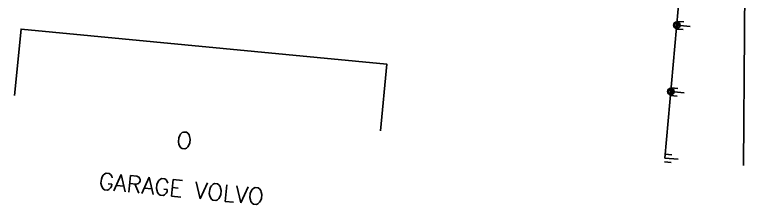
# Model space of a CAD drawing. Header units: millimetres. Extents: x 82000 to 83000, y 144000 to 145000.
# Drawn here: x 82291.6 to 82346.3, y 144138 to 144152.2 of the extents above; entities that cross this region are included whole.
import ezdxf
from ezdxf.enums import TextEntityAlignment as Align

# ---------------------------------------------------------------- set-up
doc = ezdxf.new("R2010")
doc.units = ezdxf.units.MM
doc.layers.get('0').update_dxf_attribs({"linetype": 'CONTINUOUS'})
for name, color, linetype in [('W0100', 7, 'CONTINUOUS'), ('W0211', 2, 'CONTINUOUS'), ('W0322', 7, 'CONTINUOUS'), ('W0984', 7, 'CONTINUOUS'), ('W0991', 7, 'CONTINUOUS')]:
    doc.layers.add(name, color=color, linetype=linetype)
doc.styles.get("Standard").update_dxf_attribs({"font": 'romans.shx', "width": 0.85})

# ---------------------------------------------------------------- blocks, each defined once
blk = doc.blocks.new('t211o')
at = {"color": 0, "linetype": 'Continuous'}
for p, q in [((0, 1), (0, 0)), ((-0.289, 0.5), (-0.289, 0)), ((0.289, 0.5), (0.289, 0))]:
    blk.add_line(p, q, dxfattribs=at)
blk = doc.blocks.new('t322o')
at = {"color": 0, "linetype": 'Continuous'}
for radius in [0.25, 0.15]:
    blk.add_circle((0, 0), radius, dxfattribs=at)

msp = doc.modelspace()

# ---------------------------------------------------------------- linework, layer by layer
at = {"layer": 'W0100', "flags": 128}
msp.add_lwpolyline([(82291.593, 144146.153), (82292.073, 144151.129), (82319.448, 144148.491), (82318.968, 144143.515)], dxfattribs=at)
at = {"layer": 'W0211'}
msp.add_lwpolyline([(82342.113, 144162.461), (82340.345, 144187.512), (82342.66, 144186.53), (82346.265, 144160.812), (82346.122, 144140.898)], dxfattribs=at)
at = {"layer": 'W0322'}
msp.add_lwpolyline([(82303.092, 144193.672), (82321.579, 144188.836), (82325.88, 144164.436), (82342.113, 144162.461), (82340.243, 144141.465)], dxfattribs=at)

# ---------------------------------------------------------------- block references
at = {"layer": 'W0211'}
for p, rotation in [((82341.13, 144151.423), 264.9116877948689), ((82340.687, 144146.444), 264.9116877948689), ((82340.243, 144141.465), 264.9116877948591)]:
    msp.add_blockref('t211o', p, dxfattribs=dict(at, rotation=rotation))
at = {"layer": 'W0322', "rotation": 84.91168779487948}
for p in [(82341.13, 144151.425), (82340.687, 144146.445)]:
    msp.add_blockref('t322o', p, dxfattribs=at)

# ---------------------------------------------------------------- texts
at = {"layer": 'W0984'}
msp.add_text('GARAGE VOLVO', height=1.25, rotation=354.4953, dxfattribs=at).set_placement((82304.068, 144139.16), align=Align.MIDDLE)
at = {"layer": 'W0991'}
msp.add_text('O', height=1.25, rotation=354.4953, dxfattribs=at).set_placement((82304.285, 144142.784), align=Align.MIDDLE)

doc.saveas('drawing.dxf')
